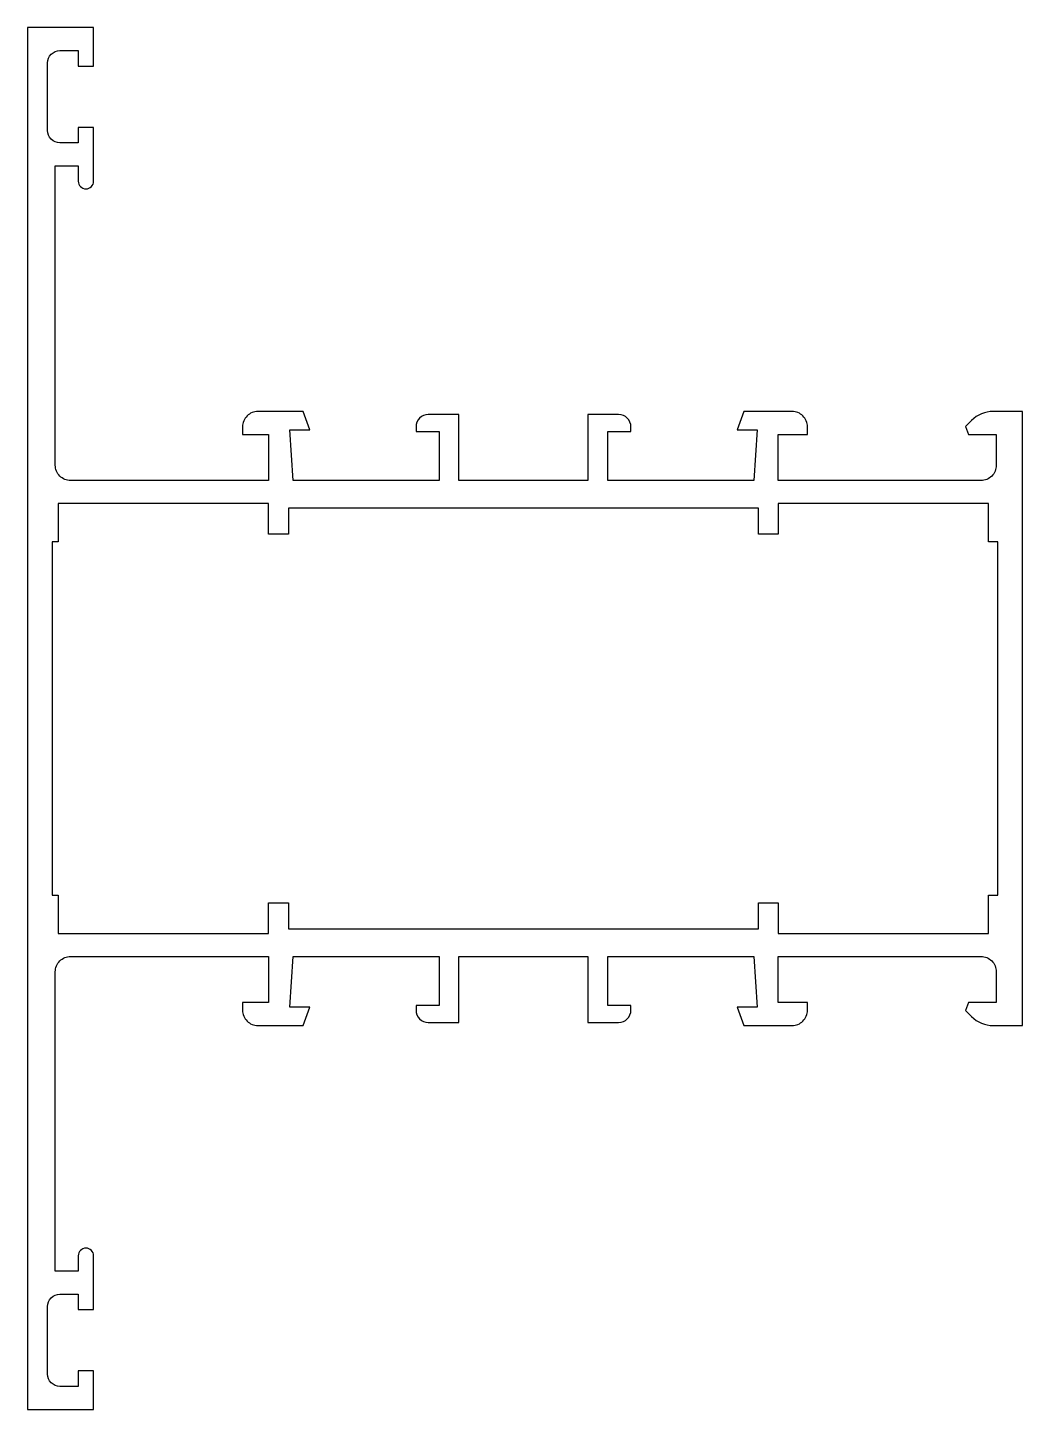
# Model space of a CAD drawing. Header units: millimetres. Extents: x 0.2 to 65, y -45 to 45.
import ezdxf

# ---------------------------------------------------------------- set-up
doc = ezdxf.new("R2010")
doc.units = ezdxf.units.MM

msp = doc.modelspace()

# ---------------------------------------------------------------- linework, layer by layer
for points in [[(15.2, 20, 0.414214), (14.2, 19), (14.2, 18.5), (15.9, 18.5), (15.9, 15.5), (3, 15.5, -0.414214), (2, 16.5), (2, 36), (3.5, 36), (3.5, 35, 1), (4.5, 35), (4.5, 38.5), (3.5, 38.5), (3.5, 37.5), (2.3, 37.5, -0.414214), (1.5, 38.3), (1.5, 42.7, -0.414214), (2.3, 43.5), (3.5, 43.5), (3.5, 42.5), (4.5, 42.5), (4.5, 45), (0.2, 45), (0.2, -45), (4.5, -45), (4.5, -42.5), (3.5, -42.5), (3.5, -43.5), (2.3, -43.5, -0.414214), (1.5, -42.7), (1.5, -38.3, -0.414214), (2.3, -37.5), (3.5, -37.5), (3.5, -38.5), (4.5, -38.5), (4.5, -35, 1), (3.5, -35), (3.5, -36), (2, -36), (2, -16.5, -0.414214), (3, -15.5), (15.9, -15.5), (15.9, -18.5), (14.2, -18.5), (14.2, -19, 0.414214), (15.2, -20), (18.149, -20), (18.586, -18.8), (17.279, -18.8), (17.5, -15.5), (27, -15.5), (27, -18.7), (25.5, -18.7), (25.5, -19, 0.414214), (26.3, -19.8), (28.3, -19.8), (28.3, -15.5), (36.7, -15.5), (36.7, -19.8), (38.7, -19.8, 0.414214), (39.5, -19), (39.5, -18.7), (38, -18.7), (38, -15.5), (47.5, -15.5), (47.721, -18.8), (46.414, -18.8), (46.851, -20), (50, -20, 0.414214), (51, -19), (51, -18.5), (49.1, -18.5), (49.1, -15.5), (62.3, -15.5, -0.414214), (63.3, -16.5), (63.3, -18.5), (61.5, -18.5), (61.288, -19.012), (61.69, -19.414, 0.198912), (63.104, -20), (65, -20), (65, 20), (63.104, 20, 0.198912), (61.69, 19.414), (61.288, 19.012), (61.5, 18.5), (63.3, 18.5), (63.3, 16.5, -0.414214), (62.3, 15.5), (49.1, 15.5), (49.1, 18.5), (51, 18.5), (51, 19, 0.414214), (50, 20), (46.851, 20), (46.414, 18.8), (47.721, 18.8), (47.5, 15.5), (38, 15.5), (38, 18.7), (39.5, 18.7), (39.5, 19, 0.414214), (38.7, 19.8), (36.7, 19.8), (36.7, 15.5), (28.3, 15.5), (28.3, 19.8), (26.3, 19.8, 0.414214), (25.5, 19), (25.5, 18.7), (27, 18.7), (27, 15.5), (17.5, 15.5), (17.279, 18.8), (18.586, 18.8), (18.149, 20), (15.2, 20)], [(15.9, 14), (2.2, 14), (2.2, 11.5), (1.8, 11.5), (1.8, -11.5), (2.2, -11.5), (2.2, -14), (15.9, -14), (15.9, -12), (17.2, -12), (17.2, -13.7), (47.8, -13.7), (47.8, -12), (49.1, -12), (49.1, -14), (62.8, -14), (62.8, -11.5), (63.4, -11.5), (63.4, 11.5), (62.8, 11.5), (62.8, 14), (49.1, 14), (49.1, 12), (47.8, 12), (47.8, 13.7), (17.2, 13.7), (17.2, 12), (15.9, 12), (15.9, 14, 0.414214)]]:
    msp.add_lwpolyline(points, format="xyb", close=True)

doc.saveas('drawing.dxf')
